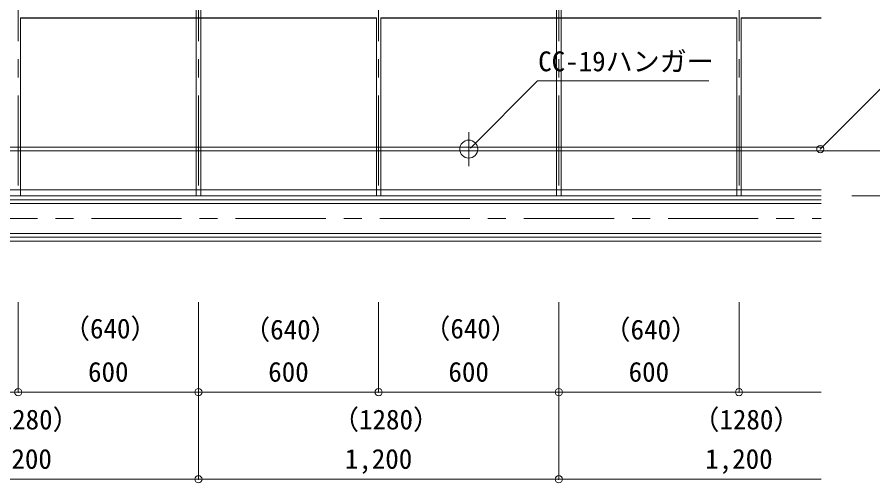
# Model space of a CAD drawing. Units: millimetres on the paper, enlarged 10 times, with parts at other scales. Extents: x -1950 to 1950, y -1347 to 1325.
# Drawn here: x -730.2 to -255.2, y -1085.8 to -827.5 of the extents above; entities that cross this region are included whole.
import ezdxf
from ezdxf.enums import TextEntityAlignment as Align

# ---------------------------------------------------------------- set-up
doc = ezdxf.new("R2010")
doc.units = ezdxf.units.MM
doc.header["$LTSCALE"] = 10
doc.header["$PDMODE"] = 32
doc.header["$PDSIZE"] = 4
doc.linetypes.add('CHAIN1', pattern=[8, 5, -1, 1, -1])
for name, color, linetype, lineweight in [('9-0_中心線', 4, 'CHAIN1', 9), ('9-1_吊り材', 7, 'Continuous', 18), ('9-2_野縁受け', 3, 'Continuous', 18), ('9-3_野縁', 2, 'Continuous', 25), ('9-5_寸法', 7, 'Continuous', 9), ('9-9_躯体他', 4, 'Continuous', 9), ('9-B_補強金具・金具・その他', 3, 'Continuous', 18)]:
    doc.layers.add(name, color=color, linetype=linetype, lineweight=lineweight)
doc.styles.add('ＭＳ ゴシック', font='')
doc.styles.get('ＭＳ ゴシック').set_extended_font_data('MS Gothic')

msp = doc.modelspace()

# ---------------------------------------------------------------- linework, layer by layer
at = {"layer": '9-0_中心線'}
for p, q in [((-729.53, 89.06), (-729.53, -926.68)), ((-629.53, 89.06), (-629.53, -926.68)), ((-529.53, 89.06), (-529.53, -926.68)), ((-429.53, 89.06), (-429.53, -926.68)), ((-329.53, 89.06), (-329.53, -926.68)), ((-479.53, -891.33), (-479.53, -910.11)), ((-1808.88, -939.18), (-283.88, -939.18))]:
    msp.add_line(p, q, dxfattribs=at)
at = {"layer": '9-1_吊り材'}
msp.add_circle((-479.53, -900.75), 5, dxfattribs=at)
at = {"layer": '9-2_野縁受け'}
for p, q in [((-630.78, 89.06), (-630.78, -926.68)), ((-628.28, 89.06), (-628.28, -926.68)), ((-430.78, 89.06), (-430.78, -926.68)), ((-428.28, 89.06), (-428.28, -926.68)), ((-728.28, -827.93), (-728.28, -926.68)), ((-530.78, -827.93), (-530.78, -926.68)), ((-528.28, -827.93), (-528.28, -926.68)), ((-330.78, -827.93), (-330.78, -926.68)), ((-328.28, -827.93), (-328.28, -926.68)), ((-1592.53, -899.68), (-283.88, -899.68)), ((-1592.53, -901.68), (-283.88, -901.68))]:
    msp.add_line(p, q, dxfattribs=at)
at = {"layer": '9-3_野縁'}
for p, q in [((-728.28, -827.93), (-530.78, -827.93)), ((-528.28, -827.93), (-330.78, -827.93)), ((-328.28, -827.93), (-283.88, -827.93))]:
    msp.add_line(p, q, dxfattribs=at)
at = {"layer": '9-5_寸法', "color": 4}
for p, q in [((-478.58, -900.17), (-441.28, -862.87)), ((-441.28, -862.87), (-346.33, -862.87)), ((-284.42, -900.7), (-247.12, -863.4)), ((-183.66, -901.68), (-418.43, -901.68)), ((-183.66, -926.68), (-266.93, -926.68)), ((-429.53, -1083.78), (-429.53, -986.14)), ((-329.53, -1035.49), (-329.53, -985.58)), ((-429.53, -1035.49), (-283.88, -1035.49)), ((-629.53, -1083.78), (-283.88, -1083.78))]:
    msp.add_line(p, q, dxfattribs=at)
for points in [[(-829.53, -1035.49), (-729.53, -1035.49), (-729.53, -985.58)], [(-829.53, -1083.78), (-629.53, -1083.78), (-629.53, -986.14)], [(-729.53, -1035.49), (-629.53, -1035.49), (-629.53, -985.58)], [(-629.53, -1035.49), (-529.53, -1035.49), (-529.53, -985.58)], [(-529.53, -1035.49), (-429.53, -1035.49), (-429.53, -985.58)]]:
    msp.add_lwpolyline(points, dxfattribs=at)
at = {"layer": '9-5_寸法', "color": 3}
msp.add_point((-284.42, -900.7), dxfattribs=at)
at = {"layer": '9-5_寸法'}
for p in [(-729.53, -1035.49), (-629.53, -1035.49), (-529.53, -1035.49), (-429.53, -1035.49), (-329.53, -1035.49), (-629.53, -1083.78), (-429.53, -1083.78)]:
    msp.add_point(p, dxfattribs=at)
at = {"layer": '9-9_躯体他'}
for p, q in [((-1631.61, -928.77), (-283.88, -928.77)), ((-1629.53, -926.68), (-283.88, -926.68)), ((-1633.7, -930.85), (-283.88, -930.85)), ((-1652.45, -949.6), (-283.88, -949.6)), ((-1650.36, -947.52), (-283.88, -947.52)), ((-1654.53, -951.68), (-283.88, -951.68))]:
    msp.add_line(p, q, dxfattribs=at)
at = {"layer": '9-B_補強金具・金具・その他'}
msp.add_line((-1626.2, -923.35), (-283.88, -923.35), dxfattribs=at)

# ---------------------------------------------------------------- texts
at = {"layer": '9-5_寸法', "style": 'ＭＳ ゴシック'}
for s, p in [('CC-19ハンガー', (-440.97, -860.87)), ('（640）', (-704.71, -1009)), ('（640）', (-604.71, -1009.57)), ('（640）', (-504.71, -1009)), ('（640）', (-404.71, -1009.57)), ('600', (-690.78, -1032.99)), ('600', (-590.78, -1032.99)), ('600', (-490.78, -1032.99)), ('600', (-390.78, -1032.99)), ('（1280）', (-755.4, -1059.44)), ('（1280）', (-555.4, -1059.44)), ('（1280）', (-355.4, -1059.44)), ('1,200', (-748.28, -1081.28)), ('1,200', (-548.28, -1081.28)), ('1,200', (-348.28, -1081.28))]:
    msp.add_text(s, height=11, dxfattribs=at).set_placement(p, align=Align.BOTTOM_LEFT)

doc.saveas('drawing.dxf')
